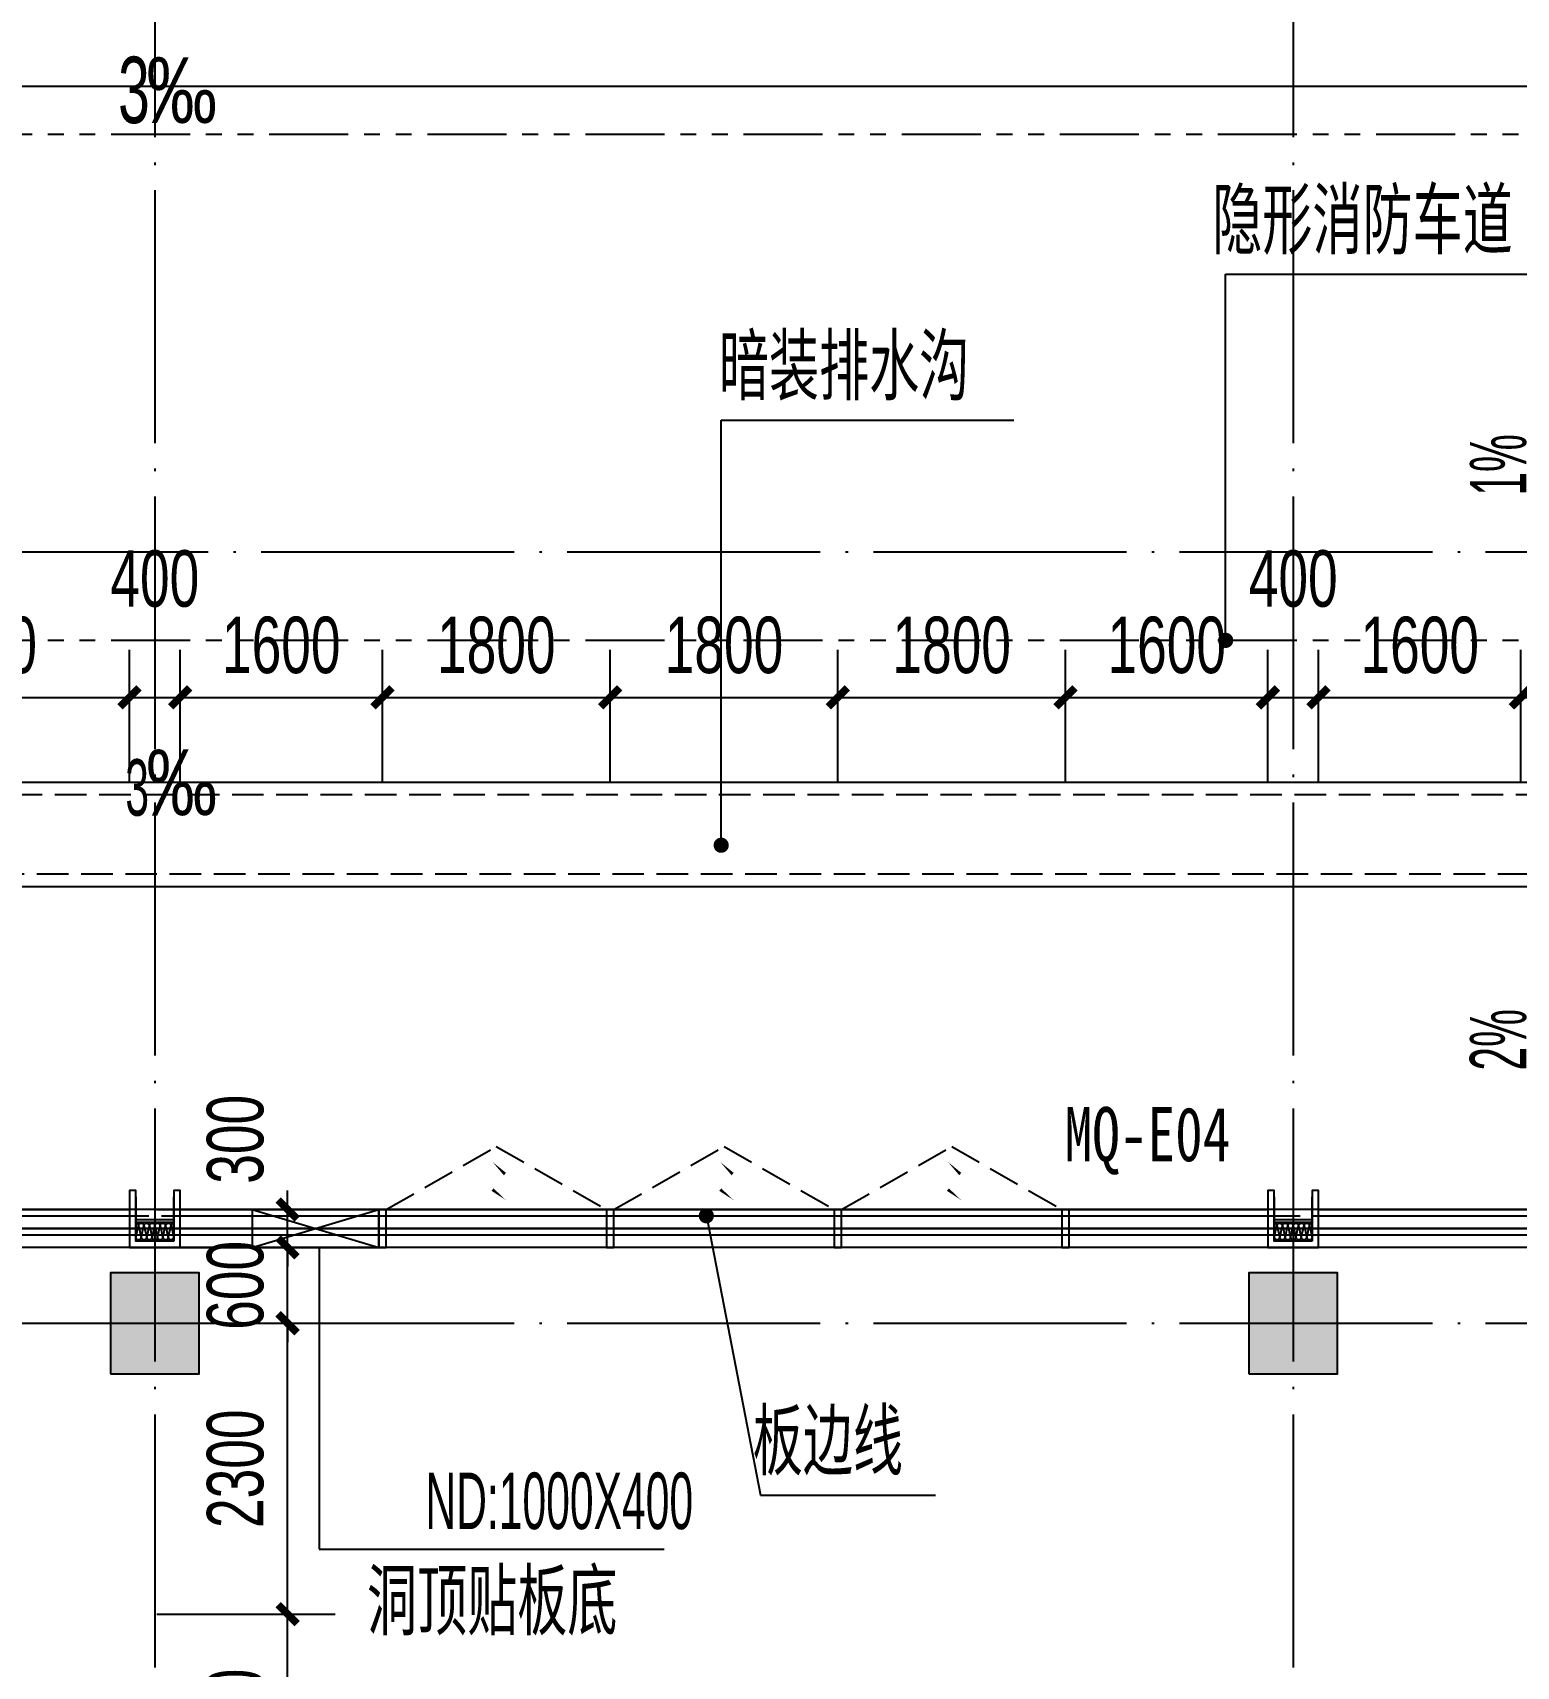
# Model space of a CAD drawing. Extents: x -409435 to 356702, y -107829 to 330904.
# Drawn here: x 31435 to 43164, y 22988 to 35905 of the extents above; entities that cross this region are included whole.
import ezdxf
from ezdxf.xclip import XClip

# ---------------------------------------------------------------- set-up
doc = ezdxf.new("R2010")
doc.units = 0
doc.header["$LTSCALE"] = 1000
doc.header["$MEASUREMENT"] = 0
doc.header["$XCLIPFRAME"] = 0
for name, pattern in [('104-14# 核心筒$0$DOTE', [2.42, 2, -0.2, 0.02, -0.2]), ('14#楼幕墙$0$DASH', [0.35, 0.25, -0.1]), ('X-104 14#平面$0$$0$DASH', [0.35, 0.25, -0.1]), ('X-104 14#平面$0$DASH', [0.35, 0.25, -0.1]), ('X-104 14#平面$0$PHANTOM2', [1.25, 0.625, -0.125, 0.125, -0.125, 0.125, -0.125])]:
    doc.linetypes.add(name, pattern=pattern)
for name, color, linetype in [('01-标注_尺寸', 124, 'Continuous'), ('01-标注_符号', 200, 'Continuous'), ('02-TEXT_标注', 130, 'Continuous'), ('104-14# 核心筒$0$A_AXIS-轴线', 36, '104-14# 核心筒$0$DOTE'), ('104-14# 核心筒$0$A_STR-砼柱', 51, 'Continuous'), ('14#楼幕墙$0$A-C_玻璃幕墙', 140, 'Continuous'), ('14#楼幕墙$0$A-C_窗', 140, 'Continuous'), ('PUB_HATCH', 8, 'Continuous'), ('X-104 14#平面$0$01-标注_符号', 200, 'Continuous'), ('X-104 14#平面$0$02-TEXT_标注', 130, 'Continuous'), ('X-104 14#平面$0$02-TEXT_门窗', 151, 'Continuous'), ('X-104 14#平面$0$A-C_玻璃幕墙', 140, 'Continuous'), ('X-104 14#平面$0$A-O_屋面', 201, 'Continuous'), ('X-104 14#平面$0$A-O_散水', 134, 'Continuous'), ('X-104 14#平面$0$A-SUR_吊顶', 40, 'Continuous'), ('X-104 14#平面$0$A-TECH_暖通', 6, 'Continuous'), ('X-104 14#平面$0$A-TECH_结构', 21, 'Continuous'), ('建-标注-文本', 254, 'Continuous'), ('建-标注-索引', 75, 'Continuous')]:
    doc.layers.add(name, color=color, linetype=linetype)
doc.layers.add('X-104 14#平面$0$000套内', color=226, linetype='Continuous', lineweight=30, plot=False)
doc.styles.add('_TCH_DIM', font='ros.shx', dxfattribs={"width": 0.8, "height": 2, "bigfont": 'jd.shx'})
doc.styles.add('_TCH_DIM_T3', font='ros.shx', dxfattribs={"width": 0.705882, "bigfont": 'jd.shx'})
doc.styles.add('X-104 14#平面$0$_TCH_DIM', font='ros.shx', dxfattribs={"width": 0.8, "bigfont": 'jd.shx'})
doc.styles.add('X-104 14#平面$0$_TCH_WINDOW', font='STXIHEI_0.TTF', dxfattribs={"width": 0.75, "height": 3.5})
doc.dimstyles.new('_TCH_ARCH&&150', dxfattribs={"dimtxt": 446.25, "dimasz": 150, "dimexe": 375, "dimexo": 450, "dimgap": 189.375, "dimtad": 1, "dimdec": 0, "dimzin": 0, "dimdsep": 46, "dimtxsty": '_TCH_DIM_T3', "dimblk": 'ARCHTICK', "dimcen": 0.09, "dimclrt": 7, "dimazin": 2, "dimtfac": 1, "dimtdec": 0, "dimtix": 1, "dimtmove": 2, "dimatfit": 3, "dimfxl": 0, "dimtolj": 1, "dimtzin": 0, "dimarcsym": 0})

# ---------------------------------------------------------------- blocks, each defined once
blk = doc.blocks.new('14#楼幕墙$0$A$C38D07553')
blk.add_lwpolyline([(-60, -300), (0, -300), (0, 0), (-60, 0)], close=True)
blk = doc.blocks.new('14#楼幕墙$0$$LinePat$岩棉板')
at = {"color": 0}
for p, q in [((0, -17), (12, -67)), ((12, -67), (24, -17))]:
    blk.add_line(p, q, dxfattribs=at)
for centre, start, end in [((12, -17), 0, 180), ((0, -67), 270, 0), ((24, -67), 180, 270)]:
    blk.add_arc(centre, 12, start, end, dxfattribs=at)
at = {"layer": 'Defpoints'}
blk.add_point((0, 0.1), dxfattribs=at)
at = {"layer": 'Defpoints', "color": 0}
blk.add_point((24, -84), dxfattribs=at)
blk = doc.blocks.new('*U485')
blk.add_lwpolyline([(300, 0), (0, 0), (0, 150), (300, 150)], close=True)
at = {"color": 8, "xscale": -1.785714284225998, "yscale": 1.782568518697715, "zscale": 1.782568518697715, "rotation": 180}
for p in [(0, 0), (43, 0), (86, 0), (129, 0), (171, 0), (214, 0), (257, 0)]:
    blk.add_blockref('14#楼幕墙$0$$LinePat$岩棉板', p, dxfattribs=at)
blk = doc.blocks.new('14#楼幕墙$0$A$C07E80D9E')
blk.add_lwpolyline([(-350, -50), (-50, -50), (-50, -450), (0, -450), (0, 0), (-400, 0), (-400, -450), (-350, -450)], close=True)
for points in [[(-50, -200), (-350, -200)], [(-50, -220), (-350, -220)]]:
    blk.add_lwpolyline(points)
at = {"layer": '14#楼幕墙$0$A-C_玻璃幕墙', "rotation": 180}
blk.add_blockref('*U485', (-50, -50), dxfattribs=at)
blk = doc.blocks.new('14#楼幕墙$0$A$C385D642F')
for p, q in [((32250, 27600), (32250, 27250)), ((32550, 27250), (32550, 27600)), ((41250, 27600), (41250, 27250)), ((41550, 27250), (41550, 27600))]:
    blk.add_line(p, q)
at = {"rotation": 180}
for p in [(32200, 27200), (41200, 27200)]:
    blk.add_blockref('14#楼幕墙$0$A$C07E80D9E', p, dxfattribs=at)
for p in [(34230, 27500), (36030, 27500), (37830, 27500), (39630, 27500)]:
    blk.add_blockref('14#楼幕墙$0$A$C38D07553', p)
blk = doc.blocks.new('14#楼幕墙$0$A$C22714246')
at = {"linetype": '14#楼幕墙$0$DASH'}
blk.add_lwpolyline([(1740, 497), (870, 0), (0, 497)], dxfattribs=at)
at = {"layer": '14#楼幕墙$0$A-C_玻璃幕墙', "color": 1}
blk.add_lwpolyline([(899, 122, 0, 25, 0), (802, 217, 0, 0, 0), (900, 340, 25, 0, 0), (796, 422, 0, 0, 0)], format="xyseb", dxfattribs=at)
blk = doc.blocks.new('14#楼幕墙')
at = {"layer": '14#楼幕墙$0$A-C_玻璃幕墙'}
for p, q in [((29830, 26400), (53970, 26400)), ((53970, 26300), (29830, 26300))]:
    blk.add_line(p, q, dxfattribs=at)
for points in [[(23600, 26600), (32200, 26600)], [(29830, 26550), (32200, 26550)], [(32600, 26600), (41200, 26600)], [(32600, 26550), (41200, 26550)], [(41600, 26600), (50200, 26600)], [(41600, 26550), (50200, 26550)]]:
    blk.add_lwpolyline(points, dxfattribs=at)
blk.add_blockref('14#楼幕墙$0$A$C385D642F', (0, -900), dxfattribs=at)
at = {"layer": '14#楼幕墙$0$A-C_窗', "rotation": 180}
for p in [(35970, 27097), (37770, 27097), (39570, 27097)]:
    blk.add_blockref('14#楼幕墙$0$A$C22714246', p, dxfattribs=at)
blk = doc.blocks.new('_FZH')
blk.add_lwpolyline([(-0.5, -0.5), (0.5, -0.5), (0.5, 0.5), (-0.5, 0.5)], close=True)
at = {"layer": 'PUB_HATCH'}
blk.add_solid([(-0.5, -0.5), (0.5, -0.5), (-0.5, 0.5), (0.5, 0.5)], dxfattribs=at)
blk = doc.blocks.new('104-14# 核心筒')
at = {"layer": '104-14# 核心筒$0$A_AXIS-轴线'}
for p, q in [((32400, 54018.4), (32400, -8545.1)), ((41400, 54018.4), (41400, -8545.1)), ((-24839, 31800), (120259.9, 31800)), ((-24839, 25700), (120259.9, 25700))]:
    blk.add_line(p, q, dxfattribs=at)
at = {"layer": '104-14# 核心筒$0$A_STR-砼柱', "xscale": 700, "yscale": 800, "zscale": 800}
for p in [(32400, 25700), (41400, 25700)]:
    blk.add_blockref('_FZH', p, dxfattribs=at)
blk = doc.blocks.new('*U451')
blk.add_lwpolyline([(300, 0), (300, 1000), (0, 1000), (0, 0), (300, 0), (0, 1000), (0, 0), (300, 1000)])
blk = doc.blocks.new('X-104 14#平面$0$sdfjladfiididid')
at = {"layer": 'X-104 14#平面$0$A-TECH_暖通', "rotation": 270}
blk.add_blockref('*U451', (33170, 26600), dxfattribs=at)
blk = doc.blocks.new('X-104 14#平面')
at = {"layer": 'X-104 14#平面$0$000套内'}
blk.add_lwpolyline([(23400, 26450), (50400, 26450), (50400, -2050), (23450, -2050), (23450, 7800), (32350, 7800), (32350, 7600), (41500, 7600), (41500, 16600), (38350, 16600), (38350, 19250), (30600, 19250), (30600, 26300)], dxfattribs=at)
at = {"layer": 'X-104 14#平面$0$01-标注_符号'}
for p, q in [((40865.9, 31100), (40865.9, 33994.2)), ((40865.9, 33994.2), (43570.9, 33994.2)), ((36760.3, 26550), (37188.3, 24340.4)), ((37188.3, 24340.4), (38571, 24340.4))]:
    blk.add_line(p, q, dxfattribs=at)
blk.add_lwpolyline([(31581.2, 35032.5, 0, 0, 0), (32732.8, 35032.5, 120, 0, 0), (33182.8, 35032.5, 0, 0, 0)], format="xyseb", dxfattribs=at)
at = {"layer": 'X-104 14#平面$0$01-标注_符号', "const_width": 60}
for points in [[(40865.9, 31070, 1), (40865.9, 31130, 1)], [(36754.6, 26579.5, 1), (36766, 26520.5, 1)]]:
    blk.add_lwpolyline(points, format="xyb", close=True, dxfattribs=at)
at = {"layer": 'X-104 14#平面$0$A-C_玻璃幕墙'}
blk.add_lwpolyline([(-1359, -2200), (108091.7, -2200), (111291.5, 2370.2), (113380.4, 907.7), (115789.3, 4348.2), (113700.6, 5810.6), (116900.2, 10380.5), (116900.2, 38462.2), (99065.1, 43424.4), (96015.6, 32464.2), (85707.2, 35332.3), (87317.1, 41118.6), (83503.2, 42179.7), (66340.6, 26600), (4762.5, 26600)], close=True, dxfattribs=at)
at = {"layer": 'X-104 14#平面$0$A-O_屋面', "ltscale": 5}
blk.add_lwpolyline([(93285, 51080), (77625.7, 51080), (59034.3, 35480), (-4345.9, 35480), (-10594, 3352.8)], dxfattribs=at)
at = {"layer": 'X-104 14#平面$0$A-O_散水'}
for p, q in [((10260.4, 29980), (65035.3, 29980)), ((65355.8, 29150), (10260.4, 29150))]:
    blk.add_line(p, q, dxfattribs=at)
at = {"layer": 'X-104 14#平面$0$A-O_散水', "linetype": 'X-104 14#平面$0$DASH'}
for p, q in [((10260.4, 29880), (65073.9, 29880)), ((65317.2, 29250), (10260.4, 29250))]:
    blk.add_line(p, q, dxfattribs=at)
at = {"layer": 'X-104 14#平面$0$A-SUR_吊顶', "linetype": 'X-104 14#平面$0$PHANTOM2'}
for p, q in [((57679.8, 35100), (9724.7, 35100)), ((57679.8, 31100), (9724.7, 31100))]:
    blk.add_line(p, q, dxfattribs=at)
at = {"layer": 'X-104 14#平面$0$A-TECH_结构', "linetype": 'X-104 14#平面$0$$0$DASH'}
blk.add_lwpolyline([(87207.3, 41097.2), (85610.8, 35359.1), (96063.8, 32450.8), (99099.8, 43362.9), (116850.2, 38424.2), (116850.2, 10396.2), (108065.7, -2149.5), (-1297.3, -2149.5), (4803.7, 26550), (66359.9, 26550), (83516.4, 42124.1)], close=True, dxfattribs=at)
ref = blk.add_blockref('104-14# 核心筒', (0, 0))
XClip(ref).set_block_clipping_path([(-38664.3623821461, -25500), (139216.5485069363, 330900)])
for name in ['14#楼幕墙', 'X-104 14#平面$0$sdfjladfiididid']:
    blk.add_blockref(name, (0, 0))
at = {"layer": 'X-104 14#平面$0$02-TEXT_标注', "style": 'X-104 14#平面$0$_TCH_DIM'}
for s, height, width, p in [('3', 525, 0.64, (32110.5, 35190)), ('‰', 520.9, 0.8, (32334.5, 35190)), ('隐形消防车道', 520.93, 0.8, (40759.9, 34151.7)), ('板边线', 520.93, 0.8, (37127.5, 24497.9))]:
    blk.add_text(s, height=height, dxfattribs=dict(at, width=width)).set_placement(p)
at = {"layer": 'X-104 14#平面$0$02-TEXT_门窗', "style": 'X-104 14#平面$0$_TCH_WINDOW', "width": 0.75}
blk.add_text('MQ-E04', height=428.14, dxfattribs=at).set_placement((39592.5, 26981.5))
blk = doc.blocks.new('sjdfadsfiididdi')
at = {"layer": '建-标注-索引'}
for p, q in [((33700, 26300), (33700, 23915)), ((33700, 23915), (36427, 23915))]:
    blk.add_line(p, q, dxfattribs=at)
at = {"layer": '建-标注-文本', "style": '_TCH_DIM'}
for s, height, width, p in [('ND:1000X400', 446.25, 0.564706, (34539, 24073)), ('洞顶贴板底', 520.9, 0.8, (34078, 23233))]:
    blk.add_text(s, height=height, dxfattribs=dict(at, width=width)).set_placement(p)
blk = doc.blocks.new('_ArchTick')
at = {"color": 0, "linetype": 'ByBlock', "const_width": 0.4}
blk.add_lwpolyline([(-0.5, -0.5), (0.5, 0.5)], dxfattribs=at)
blk = doc.blocks.new('*D588')
at = {"layer": '01-标注_尺寸', "color": 0, "lineweight": -2, "transparency": 16777216}
for p, q in [((43200, 29987), (43200, 31024)), ((45000, 29987), (45000, 31024)), ((43200, 30649), (45000, 30649))]:
    blk.add_line(p, q, dxfattribs=at)
at = {"layer": 'Defpoints', "color": 0, "transparency": 16777216}
for p in [(45000, 30649), (43200, 29537), (45000, 29537)]:
    blk.add_point(p, dxfattribs=at)
at = {"layer": '01-标注_尺寸', "color": 0, "lineweight": -2, "transparency": 16777216, "xscale": 150, "yscale": 150, "zscale": 150, "rotation": 180}
blk.add_blockref('_ArchTick', (43200, 30649), dxfattribs=at)
at = {"layer": '01-标注_尺寸', "color": 0, "lineweight": -2, "transparency": 16777216, "xscale": 150, "yscale": 150, "zscale": 150}
blk.add_blockref('_ArchTick', (45000, 30649), dxfattribs=at)
at = {"layer": '01-标注_尺寸', "color": 7, "transparency": 16777216, "insert": (44100, 31061), "char_height": 446.2, "attachment_point": 5, "style": '_TCH_DIM_T3'}
blk.add_mtext('\\A1;1800', dxfattribs=at)
blk = doc.blocks.new('*D589')
at = {"layer": '01-标注_尺寸', "color": 0, "lineweight": -2, "transparency": 16777216}
for p, q in [((41600, 29987), (41600, 31024)), ((43200, 29987), (43200, 31024)), ((41600, 30649), (43200, 30649))]:
    blk.add_line(p, q, dxfattribs=at)
at = {"layer": 'Defpoints', "color": 0, "transparency": 16777216}
for p in [(43200, 30649), (41600, 29537), (43200, 29537)]:
    blk.add_point(p, dxfattribs=at)
at = {"layer": '01-标注_尺寸', "color": 0, "lineweight": -2, "transparency": 16777216, "xscale": 150, "yscale": 150, "zscale": 150, "rotation": 180}
blk.add_blockref('_ArchTick', (41600, 30649), dxfattribs=at)
at = {"layer": '01-标注_尺寸', "color": 0, "lineweight": -2, "transparency": 16777216, "xscale": 150, "yscale": 150, "zscale": 150}
blk.add_blockref('_ArchTick', (43200, 30649), dxfattribs=at)
at = {"layer": '01-标注_尺寸', "color": 7, "transparency": 16777216, "insert": (42400, 31061), "char_height": 446.2, "attachment_point": 5, "style": '_TCH_DIM_T3'}
blk.add_mtext('\\A1;1600', dxfattribs=at)
blk = doc.blocks.new('*D590')
at = {"layer": '01-标注_尺寸', "color": 0, "lineweight": -2, "transparency": 16777216}
for p, q in [((41200, 29987), (41200, 31024)), ((41600, 29987), (41600, 31024)), ((41200, 30649), (41600, 30649))]:
    blk.add_line(p, q, dxfattribs=at)
at = {"layer": 'Defpoints', "color": 0, "transparency": 16777216}
for p in [(41600, 30649), (41200, 29537), (41600, 29537)]:
    blk.add_point(p, dxfattribs=at)
at = {"layer": '01-标注_尺寸', "color": 0, "lineweight": -2, "transparency": 16777216, "xscale": 150, "yscale": 150, "zscale": 150, "rotation": 180}
blk.add_blockref('_ArchTick', (41200, 30649), dxfattribs=at)
at = {"layer": '01-标注_尺寸', "color": 0, "lineweight": -2, "transparency": 16777216, "xscale": 150, "yscale": 150, "zscale": 150}
blk.add_blockref('_ArchTick', (41600, 30649), dxfattribs=at)
at = {"layer": '01-标注_尺寸', "color": 7, "transparency": 16777216, "insert": (41400, 31586), "char_height": 446.2, "attachment_point": 5, "style": '_TCH_DIM_T3'}
blk.add_mtext('\\A1;400', dxfattribs=at)
blk = doc.blocks.new('*D591')
at = {"layer": '01-标注_尺寸', "color": 0, "lineweight": -2, "transparency": 16777216}
for p, q in [((39600, 29987), (39600, 31024)), ((41200, 29987), (41200, 31024)), ((39600, 30649), (41200, 30649))]:
    blk.add_line(p, q, dxfattribs=at)
at = {"layer": 'Defpoints', "color": 0, "transparency": 16777216}
for p in [(41200, 30649), (39600, 29537), (41200, 29537)]:
    blk.add_point(p, dxfattribs=at)
at = {"layer": '01-标注_尺寸', "color": 0, "lineweight": -2, "transparency": 16777216, "xscale": 150, "yscale": 150, "zscale": 150, "rotation": 180}
blk.add_blockref('_ArchTick', (39600, 30649), dxfattribs=at)
at = {"layer": '01-标注_尺寸', "color": 0, "lineweight": -2, "transparency": 16777216, "xscale": 150, "yscale": 150, "zscale": 150}
blk.add_blockref('_ArchTick', (41200, 30649), dxfattribs=at)
at = {"layer": '01-标注_尺寸', "color": 7, "transparency": 16777216, "insert": (40400, 31061), "char_height": 446.2, "attachment_point": 5, "style": '_TCH_DIM_T3'}
blk.add_mtext('\\A1;1600', dxfattribs=at)
blk = doc.blocks.new('*D592')
at = {"layer": '01-标注_尺寸', "color": 0, "lineweight": -2, "transparency": 16777216}
for p, q in [((37800, 29987), (37800, 31024)), ((39600, 29987), (39600, 31024)), ((37800, 30649), (39600, 30649))]:
    blk.add_line(p, q, dxfattribs=at)
at = {"layer": 'Defpoints', "color": 0, "transparency": 16777216}
for p in [(39600, 30649), (37800, 29537), (39600, 29537)]:
    blk.add_point(p, dxfattribs=at)
at = {"layer": '01-标注_尺寸', "color": 0, "lineweight": -2, "transparency": 16777216, "xscale": 150, "yscale": 150, "zscale": 150, "rotation": 180}
blk.add_blockref('_ArchTick', (37800, 30649), dxfattribs=at)
at = {"layer": '01-标注_尺寸', "color": 0, "lineweight": -2, "transparency": 16777216, "xscale": 150, "yscale": 150, "zscale": 150}
blk.add_blockref('_ArchTick', (39600, 30649), dxfattribs=at)
at = {"layer": '01-标注_尺寸', "color": 7, "transparency": 16777216, "insert": (38700, 31061), "char_height": 446.2, "attachment_point": 5, "style": '_TCH_DIM_T3'}
blk.add_mtext('\\A1;1800', dxfattribs=at)
blk = doc.blocks.new('*D593')
at = {"layer": '01-标注_尺寸', "color": 0, "lineweight": -2, "transparency": 16777216}
for p, q in [((36000, 29987), (36000, 31024)), ((37800, 29987), (37800, 31024)), ((36000, 30649), (37800, 30649))]:
    blk.add_line(p, q, dxfattribs=at)
at = {"layer": 'Defpoints', "color": 0, "transparency": 16777216}
for p in [(37800, 30649), (36000, 29537), (37800, 29537)]:
    blk.add_point(p, dxfattribs=at)
at = {"layer": '01-标注_尺寸', "color": 0, "lineweight": -2, "transparency": 16777216, "xscale": 150, "yscale": 150, "zscale": 150, "rotation": 180}
blk.add_blockref('_ArchTick', (36000, 30649), dxfattribs=at)
at = {"layer": '01-标注_尺寸', "color": 0, "lineweight": -2, "transparency": 16777216, "xscale": 150, "yscale": 150, "zscale": 150}
blk.add_blockref('_ArchTick', (37800, 30649), dxfattribs=at)
at = {"layer": '01-标注_尺寸', "color": 7, "transparency": 16777216, "insert": (36900, 31061), "char_height": 446.2, "attachment_point": 5, "style": '_TCH_DIM_T3'}
blk.add_mtext('\\A1;1800', dxfattribs=at)
blk = doc.blocks.new('*D594')
at = {"layer": '01-标注_尺寸', "color": 0, "lineweight": -2, "transparency": 16777216}
for p, q in [((34200, 29987), (34200, 31024)), ((36000, 29987), (36000, 31024)), ((34200, 30649), (36000, 30649))]:
    blk.add_line(p, q, dxfattribs=at)
at = {"layer": 'Defpoints', "color": 0, "transparency": 16777216}
for p in [(36000, 30649), (34200, 29537), (36000, 29537)]:
    blk.add_point(p, dxfattribs=at)
at = {"layer": '01-标注_尺寸', "color": 0, "lineweight": -2, "transparency": 16777216, "xscale": 150, "yscale": 150, "zscale": 150, "rotation": 180}
blk.add_blockref('_ArchTick', (34200, 30649), dxfattribs=at)
at = {"layer": '01-标注_尺寸', "color": 0, "lineweight": -2, "transparency": 16777216, "xscale": 150, "yscale": 150, "zscale": 150}
blk.add_blockref('_ArchTick', (36000, 30649), dxfattribs=at)
at = {"layer": '01-标注_尺寸', "color": 7, "transparency": 16777216, "insert": (35100, 31061), "char_height": 446.2, "attachment_point": 5, "style": '_TCH_DIM_T3'}
blk.add_mtext('\\A1;1800', dxfattribs=at)
blk = doc.blocks.new('*D595')
at = {"layer": '01-标注_尺寸', "color": 0, "lineweight": -2, "transparency": 16777216}
for p, q in [((32600, 29987), (32600, 31024)), ((34200, 29987), (34200, 31024)), ((32600, 30649), (34200, 30649))]:
    blk.add_line(p, q, dxfattribs=at)
at = {"layer": 'Defpoints', "color": 0, "transparency": 16777216}
for p in [(34200, 30649), (32600, 29537), (34200, 29537)]:
    blk.add_point(p, dxfattribs=at)
at = {"layer": '01-标注_尺寸', "color": 0, "lineweight": -2, "transparency": 16777216, "xscale": 150, "yscale": 150, "zscale": 150, "rotation": 180}
blk.add_blockref('_ArchTick', (32600, 30649), dxfattribs=at)
at = {"layer": '01-标注_尺寸', "color": 0, "lineweight": -2, "transparency": 16777216, "xscale": 150, "yscale": 150, "zscale": 150}
blk.add_blockref('_ArchTick', (34200, 30649), dxfattribs=at)
at = {"layer": '01-标注_尺寸', "color": 7, "transparency": 16777216, "insert": (33400, 31061), "char_height": 446.2, "attachment_point": 5, "style": '_TCH_DIM_T3'}
blk.add_mtext('\\A1;1600', dxfattribs=at)
blk = doc.blocks.new('*D596')
at = {"layer": '01-标注_尺寸', "color": 0, "lineweight": -2, "transparency": 16777216}
for p, q in [((32200, 29987), (32200, 31024)), ((32600, 29987), (32600, 31024)), ((32200, 30649), (32600, 30649))]:
    blk.add_line(p, q, dxfattribs=at)
at = {"layer": 'Defpoints', "color": 0, "transparency": 16777216}
for p in [(32600, 30649), (32200, 29537), (32600, 29537)]:
    blk.add_point(p, dxfattribs=at)
at = {"layer": '01-标注_尺寸', "color": 0, "lineweight": -2, "transparency": 16777216, "xscale": 150, "yscale": 150, "zscale": 150, "rotation": 180}
blk.add_blockref('_ArchTick', (32200, 30649), dxfattribs=at)
at = {"layer": '01-标注_尺寸', "color": 0, "lineweight": -2, "transparency": 16777216, "xscale": 150, "yscale": 150, "zscale": 150}
blk.add_blockref('_ArchTick', (32600, 30649), dxfattribs=at)
at = {"layer": '01-标注_尺寸', "color": 7, "transparency": 16777216, "insert": (32400, 31586), "char_height": 446.2, "attachment_point": 5, "style": '_TCH_DIM_T3'}
blk.add_mtext('\\A1;400', dxfattribs=at)
blk = doc.blocks.new('*D597')
at = {"layer": '01-标注_尺寸', "color": 0, "lineweight": -2, "transparency": 16777216}
for p, q in [((29800, 29987), (29800, 31024)), ((32200, 29987), (32200, 31024)), ((29800, 30649), (32200, 30649))]:
    blk.add_line(p, q, dxfattribs=at)
at = {"layer": 'Defpoints', "color": 0, "transparency": 16777216}
for p in [(32200, 30649), (29800, 29537), (32200, 29537)]:
    blk.add_point(p, dxfattribs=at)
at = {"layer": '01-标注_尺寸', "color": 0, "lineweight": -2, "transparency": 16777216, "xscale": 150, "yscale": 150, "zscale": 150, "rotation": 180}
blk.add_blockref('_ArchTick', (29800, 30649), dxfattribs=at)
at = {"layer": '01-标注_尺寸', "color": 0, "lineweight": -2, "transparency": 16777216, "xscale": 150, "yscale": 150, "zscale": 150}
blk.add_blockref('_ArchTick', (32200, 30649), dxfattribs=at)
at = {"layer": '01-标注_尺寸', "color": 7, "transparency": 16777216, "insert": (31000, 31061), "char_height": 446.2, "attachment_point": 5, "style": '_TCH_DIM_T3'}
blk.add_mtext('\\A1;2400', dxfattribs=at)
blk = doc.blocks.new('*D791')
at = {"layer": '01-标注_尺寸', "color": 0, "lineweight": -2, "transparency": 16777216}
for p, q in [((32417, 23400), (33825, 23400)), ((33450, 21600), (33450, 23400)), ((32417, 21600), (33825, 21600))]:
    blk.add_line(p, q, dxfattribs=at)
at = {"layer": 'Defpoints', "color": 0, "transparency": 16777216}
for p in [(31967, 23400), (33450, 23400), (31967, 21600)]:
    blk.add_point(p, dxfattribs=at)
at = {"layer": '01-标注_尺寸', "color": 0, "lineweight": -2, "transparency": 16777216, "xscale": 150, "yscale": 150, "zscale": 150}
for p, rotation in [((33450, 23400), 90), ((33450, 21600), 270)]:
    blk.add_blockref('_ArchTick', p, dxfattribs=dict(at, rotation=rotation))
at = {"layer": '01-标注_尺寸', "color": 7, "transparency": 16777216, "insert": (33038, 22500), "char_height": 446.2, "attachment_point": 5, "rotation": 90, "style": '_TCH_DIM_T3'}
blk.add_mtext('\\A1;1800', dxfattribs=at)
blk = doc.blocks.new('*D792')
at = {"layer": '01-标注_尺寸', "color": 0, "lineweight": -2, "transparency": 16777216}
for p, q in [((32417, 25700), (33825, 25700)), ((33450, 23400), (33450, 25700)), ((32417, 23400), (33825, 23400))]:
    blk.add_line(p, q, dxfattribs=at)
at = {"layer": 'Defpoints', "color": 0, "transparency": 16777216}
for p in [(31967, 25700), (33450, 25700), (31967, 23400)]:
    blk.add_point(p, dxfattribs=at)
at = {"layer": '01-标注_尺寸', "color": 0, "lineweight": -2, "transparency": 16777216, "xscale": 150, "yscale": 150, "zscale": 150}
for p, rotation in [((33450, 25700), 90), ((33450, 23400), 270)]:
    blk.add_blockref('_ArchTick', p, dxfattribs=dict(at, rotation=rotation))
at = {"layer": '01-标注_尺寸', "color": 7, "transparency": 16777216, "insert": (33038, 24550), "char_height": 446.2, "attachment_point": 5, "rotation": 90, "style": '_TCH_DIM_T3'}
blk.add_mtext('\\A1;2300', dxfattribs=at)
blk = doc.blocks.new('*D793')
at = {"layer": '01-标注_尺寸', "color": 0, "lineweight": -2, "transparency": 16777216}
for p, q in [((33450, 26300), (33450, 26450)), ((32417, 26300), (33825, 26300)), ((33450, 25700), (33450, 26300)), ((32417, 25700), (33825, 25700)), ((33450, 25700), (33450, 25550))]:
    blk.add_line(p, q, dxfattribs=at)
at = {"layer": 'Defpoints', "color": 0, "transparency": 16777216}
for p in [(31967, 26300), (33450, 26300), (31967, 25700)]:
    blk.add_point(p, dxfattribs=at)
at = {"layer": '01-标注_尺寸', "color": 0, "lineweight": -2, "transparency": 16777216, "xscale": 150, "yscale": 150, "zscale": 150}
for p, rotation in [((33450, 26300), 270), ((33450, 25700), 90)]:
    blk.add_blockref('_ArchTick', p, dxfattribs=dict(at, rotation=rotation))
at = {"layer": '01-标注_尺寸', "color": 7, "transparency": 16777216, "insert": (33038, 26000), "char_height": 446.2, "attachment_point": 5, "rotation": 90, "style": '_TCH_DIM_T3'}
blk.add_mtext('\\A1;600', dxfattribs=at)
blk = doc.blocks.new('*D794')
at = {"layer": '01-标注_尺寸', "color": 0, "lineweight": -2, "transparency": 16777216}
for p, q in [((33450, 26600), (33450, 26750)), ((32417, 26600), (33825, 26600)), ((33450, 26300), (33450, 26600)), ((32417, 26300), (33825, 26300)), ((33450, 26300), (33450, 26150))]:
    blk.add_line(p, q, dxfattribs=at)
at = {"layer": 'Defpoints', "color": 0, "transparency": 16777216}
for p in [(31967, 26600), (33450, 26600), (31967, 26300)]:
    blk.add_point(p, dxfattribs=at)
at = {"layer": '01-标注_尺寸', "color": 0, "lineweight": -2, "transparency": 16777216, "xscale": 150, "yscale": 150, "zscale": 150}
for p, rotation in [((33450, 26600), 270), ((33450, 26300), 90)]:
    blk.add_blockref('_ArchTick', p, dxfattribs=dict(at, rotation=rotation))
at = {"layer": '01-标注_尺寸', "color": 7, "transparency": 16777216, "insert": (33038, 27155), "char_height": 446.2, "attachment_point": 5, "rotation": 90, "style": '_TCH_DIM_T3'}
blk.add_mtext('\\A1;300', dxfattribs=at)

msp = doc.modelspace()

# ---------------------------------------------------------------- linework, layer by layer
at = {"layer": '01-标注_符号'}
for p, q in [((36877.7, 29480.1), (36877.7, 32840.7)), ((36877.7, 32840.7), (39192.1, 32840.7))]:
    msp.add_line(p, q, dxfattribs=at)
msp.add_lwpolyline([(33144.2, 29562, 0, 0, 0), (32131.2, 29555.7, 120, 0, 0), (31681.2, 29552.9, 0, 0, 0)], format="xyseb", dxfattribs=at)
at = {"layer": '01-标注_符号', "const_width": 60}
msp.add_lwpolyline([(36877.7, 29450.1, 1), (36877.7, 29510.1, 1)], format="xyb", close=True, dxfattribs=at)

# ---------------------------------------------------------------- block references
for name in ['X-104 14#平面', 'sjdfadsfiididdi']:
    msp.add_blockref(name, (0, 0))

# ---------------------------------------------------------------- texts
at = {"layer": '02-TEXT_标注', "style": '_TCH_DIM', "width": 0.8}
msp.add_text('暗装排水沟', height=520.93, dxfattribs=at).set_placement((36859.7, 32998.2))
at = {"layer": '02-TEXT_标注', "style": '_TCH_DIM'}
for s, height, rotation, width, p in [('1%%%', 446.25, 90, 0.564706, (43242.5, 32243.5)), ('‰', 520.9, 0.35656, 0.8, (32336.2, 29714.5)), ('3', 446.2, 0.35656, 0.564706, (32168.2, 29713.4)), ('2%%%', 446.25, 90, 0.564706, (43242.5, 27697.9))]:
    msp.add_text(s, height=height, rotation=rotation, dxfattribs=dict(at, width=width)).set_placement(p)

# ---------------------------------------------------------------- dimensions: what is measured, and where the dimension line sits
at = {"layer": '01-标注_尺寸'}
for base, p1, p2, angle, picture, middle in [((32600, 30648.7), (32200, 29536.6), (32600, 29536.6), 0, '*D596', (32400, 31586.2)), ((41600, 30648.7), (41200, 29536.6), (41600, 29536.6), 0, '*D590', (41400, 31586.2)), ((33450.1, 26600), (31966.6, 26300), (31966.6, 26600), 90, '*D794', (33037.6, 27155))]:
    dim = msp.add_linear_dim(base=base, p1=p1, p2=p2, angle=angle, dimstyle='_TCH_ARCH&&150', dxfattribs=at)
    dim.commit()
    dim.dimension.update_dxf_attribs({"geometry": picture, "text_midpoint": middle, "dimtype": 161})
for p1, p2, distance, picture, middle in [((29800, 29536.6), (32200, 29536.6), 1112.1, '*D597', (31000, 31061.2)), ((32600, 29536.6), (34200, 29536.6), 1112.1, '*D595', (33400, 31061.2)), ((34200, 29536.6), (36000, 29536.6), 1112.1, '*D594', (35100, 31061.2)), ((36000, 29536.6), (37800, 29536.6), 1112.1, '*D593', (36900, 31061.2)), ((37800, 29536.6), (39600, 29536.6), 1112.1, '*D592', (38700, 31061.2)), ((39600, 29536.6), (41200, 29536.6), 1112.1, '*D591', (40400, 31061.2)), ((41600, 29536.6), (43200, 29536.6), 1112.1, '*D589', (42400, 31061.2)), ((43200, 29536.6), (45000, 29536.6), 1112.1, '*D588', (44100, 31061.2)), ((31966.6, 25700), (31966.6, 26300), -1483.4, '*D793', (33037.6, 26000)), ((31966.6, 23400), (31966.6, 25700), -1483.4, '*D792', (33037.6, 24550)), ((31966.6, 21600), (31966.6, 23400), -1483.4, '*D791', (33037.6, 22500))]:
    dim = msp.add_aligned_dim(p1=p1, p2=p2, distance=distance, dimstyle='_TCH_ARCH&&150', dxfattribs=at)
    dim.commit()
    dim.dimension.update_dxf_attribs({"geometry": picture, "text_midpoint": middle})

doc.saveas('drawing.dxf')
